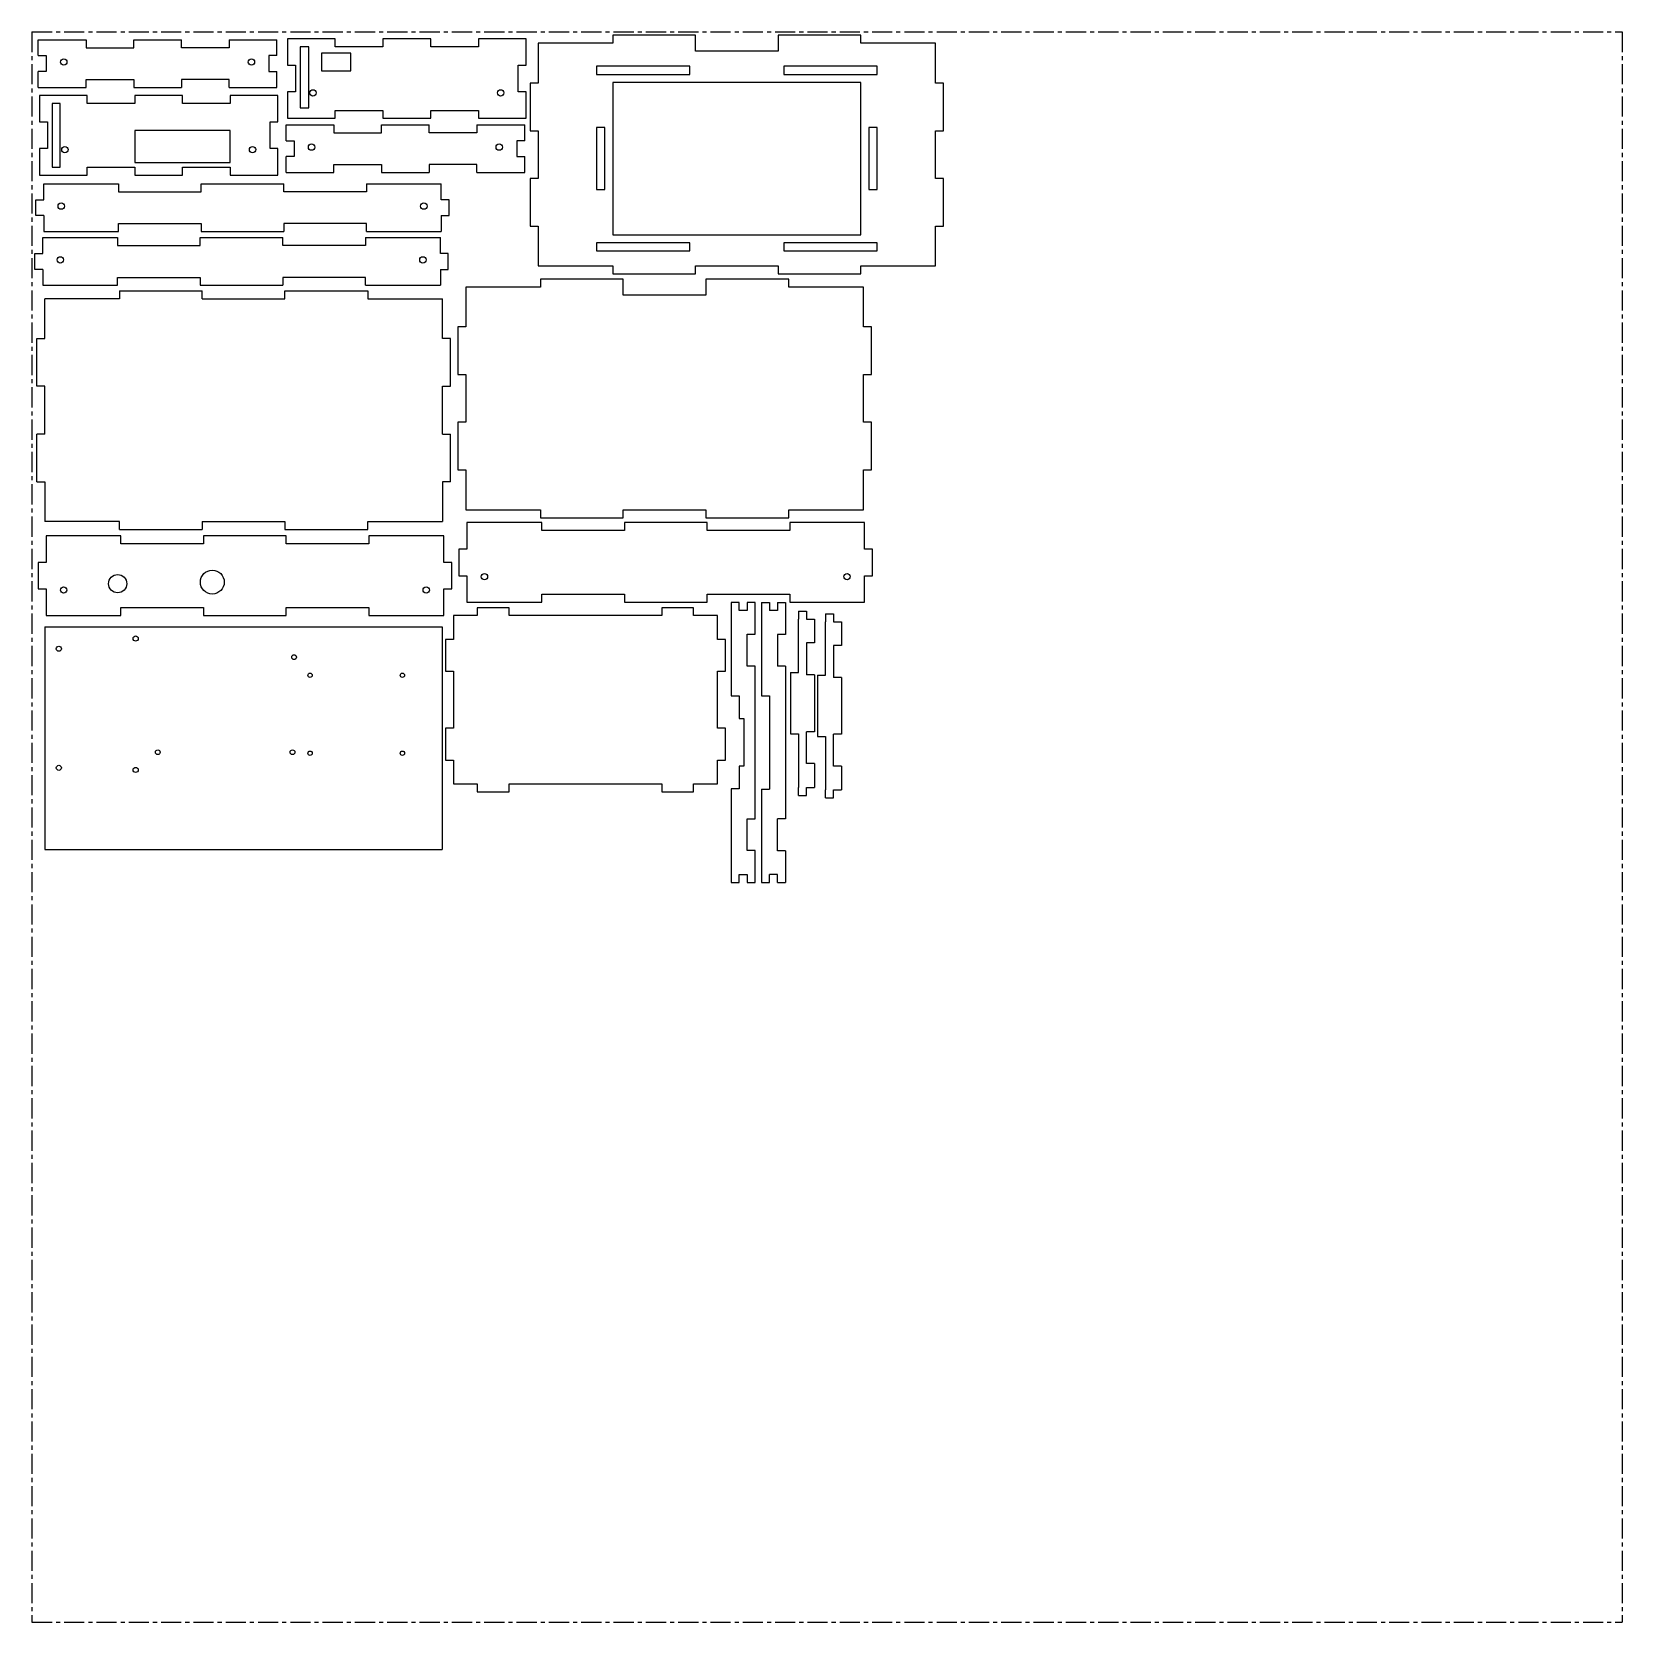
# Model space of a CAD drawing. Header units: millimetres. Extents: x 0 to 1000, y -1000 to 0.
import ezdxf

# ---------------------------------------------------------------- set-up
doc = ezdxf.new("R2010")
doc.units = ezdxf.units.MM
doc.linetypes.add('CENTERX2', pattern=[20.32, 12.7, -2.54, 2.54, -2.54])

msp = doc.modelspace()

# ---------------------------------------------------------------- linework, layer by layer
at = {"color": 7, "linetype": 'CENTERX2'}
for p, q in [((0, 0), (1000, 0)), ((0, 0), (0, -1000)), ((1000, 0), (1000, -1000)), ((0, -1000), (1000, -1000))]:
    msp.add_line(p, q, dxfattribs=at)
at = {"color": 7, "linetype": 'Continuous'}
for p, q in [((4.1, -5), (34.1, -5)), ((4.1, -15), (4.1, -5)), ((34.1, -5), (34.1, -10)), ((34.1, -10), (64.1, -10)), ((64.1, -10), (64.1, -5)), ((64.1, -5), (94.1, -5)), ((94.1, -10), (94.1, -5)), ((124.1, -10), (94.1, -10)), ((124.1, -5), (124.1, -10)), ((124.1, -5), (154.1, -5)), ((154.1, -15), (154.1, -5)), ((190.8, -4.4), (160.8, -4.4)), ((160.8, -4.4), (160.8, -21)), ((174.1, -9.4), (168.8, -9.4)), ((168.8, -9.4), (168.8, -47.7)), ((174.1, -47.7), (174.1, -9.4)), ((190.8, -9.4), (190.8, -4.4)), ((220.8, -9.4), (190.8, -9.4)), ((250.8, -4.4), (220.8, -4.4)), ((220.8, -4.4), (220.8, -9.4)), ((250.8, -9.4), (250.8, -4.4)), ((280.8, -9.4), (250.8, -9.4)), ((310.8, -4.4), (280.8, -4.4)), ((280.8, -4.4), (280.8, -9.4)), ((310.8, -21), (310.8, -4.4)), ((365.3, -7.2), (318.3, -7.2)), ((318.3, -7.2), (318.3, -32.2)), ((417.3, -2.2), (365.3, -2.2)), ((365.3, -2.2), (365.3, -7.2)), ((417.3, -12.2), (417.3, -2.2)), ((521.3, -2.2), (469.3, -2.2)), ((469.3, -2.2), (469.3, -12.2)), ((521.3, -7.2), (521.3, -2.2)), ((568.3, -7.2), (521.3, -7.2)), ((568.3, -32.2), (568.3, -7.2)), ((4.1, -15), (9.1, -15)), ((9.1, -15), (9.1, -25)), ((149.1, -15), (149.1, -25)), ((154.1, -15), (149.1, -15)), ((200.6, -13.4), (182.1, -13.4)), ((182.1, -13.4), (182.1, -24.6)), ((200.6, -24.6), (200.6, -13.4)), ((469.3, -12.2), (417.3, -12.2)), ((4.1, -35), (4.1, -25)), ((9.1, -25), (4.1, -25)), ((34.1, -35), (34.1, -30)), ((34.1, -30), (64.1, -30)), ((64.1, -30), (64.1, -35)), ((94.1, -30), (94.1, -35)), ((124.1, -30), (94.1, -30)), ((124.1, -35), (124.1, -30)), ((149.1, -25), (154.1, -25)), ((154.1, -35), (154.1, -25)), ((160.8, -21), (165.8, -21)), ((165.8, -21), (165.8, -37.7)), ((182.1, -24.6), (200.6, -24.6)), ((305.8, -37.7), (305.8, -21)), ((305.8, -21), (310.8, -21)), ((355.1, -21.6), (355.1, -26.8)), ((413.8, -21.6), (355.1, -21.6)), ((355.1, -26.8), (413.8, -26.8)), ((413.8, -26.8), (413.8, -21.6)), ((472.8, -21.6), (472.8, -26.8)), ((531.5, -21.6), (472.8, -21.6)), ((472.8, -26.8), (531.5, -26.8)), ((531.5, -26.8), (531.5, -21.6)), ((4.1, -35), (34.1, -35)), ((64.1, -35), (94.1, -35)), ((124.1, -35), (154.1, -35)), ((160.8, -37.7), (160.8, -54.4)), ((165.8, -37.7), (160.8, -37.7)), ((310.8, -37.7), (305.8, -37.7)), ((310.8, -54.4), (310.8, -37.7)), ((318.3, -32.2), (313.3, -32.2)), ((313.3, -32.2), (313.3, -62.2)), ((365.3, -31.8), (365.3, -127.6)), ((521.3, -31.8), (365.3, -31.8)), ((521.3, -127.6), (521.3, -31.8)), ((573.3, -32.2), (568.3, -32.2)), ((573.3, -62.2), (573.3, -32.2)), ((34.8, -40.1), (4.8, -40.1)), ((4.8, -40.1), (4.8, -56.7)), ((12.8, -45.1), (12.8, -85.1)), ((17.8, -45.1), (12.8, -45.1)), ((17.8, -85.1), (17.8, -45.1)), ((34.8, -45.1), (34.8, -40.1)), ((64.8, -45.1), (34.8, -45.1)), ((94.8, -40.1), (64.8, -40.1)), ((64.8, -40.1), (64.8, -45.1)), ((94.8, -45.1), (94.8, -40.1)), ((124.8, -45.1), (94.8, -45.1)), ((154.8, -40.1), (124.8, -40.1)), ((124.8, -40.1), (124.8, -45.1)), ((154.8, -56.7), (154.8, -40.1)), ((168.8, -47.7), (174.1, -47.7)), ((190.8, -54.4), (190.8, -49.4)), ((190.8, -49.4), (220.8, -49.4)), ((220.8, -49.4), (220.8, -54.4)), ((250.8, -54.4), (250.8, -49.4)), ((250.8, -49.4), (280.8, -49.4)), ((280.8, -49.4), (280.8, -54.4)), ((4.8, -56.7), (9.8, -56.7)), ((9.8, -56.7), (9.8, -73.4)), ((149.8, -73.4), (149.8, -56.7)), ((149.8, -56.7), (154.8, -56.7)), ((159.9, -58.5), (189.9, -58.5)), ((159.9, -68.5), (159.9, -58.5)), ((160.8, -54.4), (190.8, -54.4)), ((189.9, -58.5), (189.9, -63.5)), ((219.9, -63.5), (219.9, -58.5)), ((219.9, -58.5), (249.9, -58.5)), ((220.8, -54.4), (250.8, -54.4)), ((249.9, -63.5), (249.9, -58.5)), ((279.9, -58.5), (279.9, -63.5)), ((279.9, -58.5), (309.9, -58.5)), ((280.8, -54.4), (310.8, -54.4)), ((309.9, -68.5), (309.9, -58.5)), ((124.8, -62.1), (64.8, -62.1)), ((64.8, -62.1), (64.8, -82.1)), ((124.8, -82.1), (124.8, -62.1)), ((159.9, -68.5), (164.9, -68.5)), ((164.9, -68.5), (164.9, -78.5)), ((189.9, -63.5), (219.9, -63.5)), ((279.9, -63.5), (249.9, -63.5)), ((304.9, -68.5), (304.9, -78.5)), ((309.9, -68.5), (304.9, -68.5)), ((313.3, -62.2), (318.3, -62.2)), ((318.3, -62.2), (318.3, -92.2)), ((355.1, -60.2), (355.1, -99.2)), ((360.3, -60.2), (355.1, -60.2)), ((360.3, -99.2), (360.3, -60.2)), ((531.5, -60.2), (526.3, -60.2)), ((526.3, -60.2), (526.3, -99.2)), ((531.5, -99.2), (531.5, -60.2)), ((568.3, -92.2), (568.3, -62.2)), ((568.3, -62.2), (573.3, -62.2)), ((4.8, -73.4), (4.8, -90.1)), ((9.8, -73.4), (4.8, -73.4)), ((154.8, -73.4), (149.8, -73.4)), ((154.8, -90.1), (154.8, -73.4)), ((159.9, -88.5), (159.9, -78.5)), ((164.9, -78.5), (159.9, -78.5)), ((304.9, -78.5), (309.9, -78.5)), ((309.9, -88.5), (309.9, -78.5)), ((12.8, -85.1), (17.8, -85.1)), ((34.8, -90.1), (34.8, -85.1)), ((34.8, -85.1), (64.8, -85.1)), ((64.8, -82.1), (124.8, -82.1)), ((64.8, -85.1), (64.8, -90.1)), ((94.8, -90.1), (94.8, -85.1)), ((94.8, -85.1), (124.8, -85.1)), ((124.8, -85.1), (124.8, -90.1)), ((159.9, -88.5), (189.9, -88.5)), ((189.9, -88.5), (189.9, -83.5)), ((189.9, -83.5), (219.9, -83.5)), ((219.9, -83.5), (219.9, -88.5)), ((219.9, -88.5), (249.9, -88.5)), ((249.9, -83.5), (249.9, -88.5)), ((279.9, -83.5), (249.9, -83.5)), ((279.9, -88.5), (279.9, -83.5)), ((279.9, -88.5), (309.9, -88.5)), ((4.8, -90.1), (34.8, -90.1)), ((7.5, -95.6), (54.5, -95.6)), ((7.5, -105.6), (7.5, -95.6)), ((54.5, -95.6), (54.5, -100.6)), ((64.8, -90.1), (94.8, -90.1)), ((106.5, -100.6), (106.5, -95.6)), ((106.5, -95.6), (158.5, -95.6)), ((124.8, -90.1), (154.8, -90.1)), ((158.5, -100.6), (158.5, -95.6)), ((210.5, -95.6), (210.5, -100.6)), ((210.5, -95.6), (257.5, -95.6)), ((257.5, -105.6), (257.5, -95.6)), ((318.3, -92.2), (313.3, -92.2)), ((313.3, -92.2), (313.3, -122.2)), ((355.1, -99.2), (360.3, -99.2)), ((526.3, -99.2), (531.5, -99.2)), ((573.3, -92.2), (568.3, -92.2)), ((573.3, -122.2), (573.3, -92.2)), ((2.5, -105.6), (7.5, -105.6)), ((2.5, -115.6), (2.5, -105.6)), ((54.5, -100.6), (106.5, -100.6)), ((210.5, -100.6), (158.5, -100.6)), ((262.5, -105.6), (257.5, -105.6)), ((262.5, -115.6), (262.5, -105.6)), ((7.5, -115.6), (2.5, -115.6)), ((7.5, -115.6), (7.5, -125.6)), ((257.5, -115.6), (257.5, -125.6)), ((257.5, -115.6), (262.5, -115.6)), ((6.9, -129.4), (53.9, -129.4)), ((6.9, -139.4), (6.9, -129.4)), ((7.5, -125.6), (54.5, -125.6)), ((53.9, -129.4), (53.9, -134.4)), ((54.5, -125.6), (54.5, -120.6)), ((54.5, -120.6), (106.5, -120.6)), ((105.9, -134.4), (105.9, -129.4)), ((105.9, -129.4), (157.9, -129.4)), ((106.5, -120.6), (106.5, -125.6)), ((106.5, -125.6), (158.5, -125.6)), ((157.9, -134.4), (157.9, -129.4)), ((158.5, -120.6), (158.5, -125.6)), ((210.5, -120.6), (158.5, -120.6)), ((209.9, -129.4), (209.9, -134.4)), ((209.9, -129.4), (256.9, -129.4)), ((210.5, -125.6), (210.5, -120.6)), ((210.5, -125.6), (257.5, -125.6)), ((256.9, -139.4), (256.9, -129.4)), ((313.3, -122.2), (318.3, -122.2)), ((318.3, -122.2), (318.3, -147.2)), ((365.3, -127.6), (521.3, -127.6)), ((568.3, -147.2), (568.3, -122.2)), ((568.3, -122.2), (573.3, -122.2)), ((1.9, -139.4), (6.9, -139.4)), ((1.9, -149.4), (1.9, -139.4)), ((53.9, -134.4), (105.9, -134.4)), ((209.9, -134.4), (157.9, -134.4)), ((261.9, -139.4), (256.9, -139.4)), ((261.9, -149.4), (261.9, -139.4)), ((355.1, -132.6), (355.1, -137.8)), ((413.8, -132.6), (355.1, -132.6)), ((355.1, -137.8), (413.8, -137.8)), ((413.8, -137.8), (413.8, -132.6)), ((472.8, -132.6), (472.8, -137.8)), ((531.5, -132.6), (472.8, -132.6)), ((472.8, -137.8), (531.5, -137.8)), ((531.5, -137.8), (531.5, -132.6)), ((6.9, -149.4), (1.9, -149.4)), ((6.9, -149.4), (6.9, -159.4)), ((256.9, -149.4), (256.9, -159.4)), ((256.9, -149.4), (261.9, -149.4)), ((318.3, -147.2), (365.3, -147.2)), ((365.3, -147.2), (365.3, -152.2)), ((417.3, -152.2), (417.3, -147.2)), ((417.3, -147.2), (469.3, -147.2)), ((469.3, -147.2), (469.3, -152.2)), ((521.3, -152.2), (521.3, -147.2)), ((521.3, -147.2), (568.3, -147.2)), ((6.9, -159.4), (53.9, -159.4)), ((53.9, -159.4), (53.9, -154.4)), ((53.9, -154.4), (105.9, -154.4)), ((105.9, -154.4), (105.9, -159.4)), ((105.9, -159.4), (157.9, -159.4)), ((157.9, -154.4), (157.9, -159.4)), ((209.9, -154.4), (157.9, -154.4)), ((209.9, -159.4), (209.9, -154.4)), ((209.9, -159.4), (256.9, -159.4)), ((371.9, -155.5), (319.9, -155.5)), ((319.9, -155.5), (319.9, -160.5)), ((365.3, -152.2), (417.3, -152.2)), ((371.9, -165.5), (371.9, -155.5)), ((475.9, -155.5), (423.9, -155.5)), ((423.9, -155.5), (423.9, -165.5)), ((469.3, -152.2), (521.3, -152.2)), ((475.9, -160.5), (475.9, -155.5)), ((8.2, -192.9), (8.2, -167.9)), ((55.2, -167.9), (8.2, -167.9)), ((55.2, -162.9), (107.2, -162.9)), ((55.2, -162.9), (55.2, -167.9)), ((107.2, -167.9), (107.2, -162.9)), ((107.2, -167.9), (159.2, -167.9)), ((159.2, -167.9), (159.2, -162.9)), ((159.2, -162.9), (211.2, -162.9)), ((211.2, -162.9), (211.2, -167.9)), ((211.2, -167.9), (258.2, -167.9)), ((258.2, -192.9), (258.2, -167.9)), ((319.9, -160.5), (272.9, -160.5)), ((272.9, -160.5), (272.9, -185.5)), ((423.9, -165.5), (371.9, -165.5)), ((522.9, -160.5), (475.9, -160.5)), ((522.9, -185.5), (522.9, -160.5)), ((272.9, -185.5), (267.9, -185.5)), ((267.9, -185.5), (267.9, -215.5)), ((527.9, -185.5), (522.9, -185.5)), ((527.9, -215.5), (527.9, -185.5)), ((3.2, -192.9), (8.2, -192.9)), ((3.2, -222.9), (3.2, -192.9)), ((263.2, -192.9), (258.2, -192.9)), ((263.2, -222.9), (263.2, -192.9)), ((267.9, -215.5), (272.9, -215.5)), ((272.9, -215.5), (272.9, -245.5)), ((522.9, -245.5), (522.9, -215.5)), ((522.9, -215.5), (527.9, -215.5)), ((8.2, -222.9), (3.2, -222.9)), ((8.2, -252.9), (8.2, -222.9)), ((258.2, -252.9), (258.2, -222.9)), ((258.2, -222.9), (263.2, -222.9)), ((272.9, -245.5), (267.9, -245.5)), ((267.9, -245.5), (267.9, -275.5)), ((527.9, -245.5), (522.9, -245.5)), ((527.9, -275.5), (527.9, -245.5)), ((3.2, -282.9), (3.2, -252.9)), ((8.2, -252.9), (3.2, -252.9)), ((258.2, -252.9), (263.2, -252.9)), ((263.2, -282.9), (263.2, -252.9)), ((267.9, -275.5), (272.9, -275.5)), ((272.9, -275.5), (272.9, -300.5)), ((522.9, -300.5), (522.9, -275.5)), ((522.9, -275.5), (527.9, -275.5)), ((3.2, -282.9), (8.2, -282.9)), ((8.2, -282.9), (8.2, -307.9)), ((258.2, -282.9), (258.2, -307.9)), ((263.2, -282.9), (258.2, -282.9)), ((55.2, -307.9), (8.2, -307.9)), ((55.2, -312.9), (55.2, -307.9)), ((107.2, -307.9), (159.2, -307.9)), ((107.2, -307.9), (107.2, -312.9)), ((159.2, -307.9), (159.2, -312.9)), ((211.2, -307.9), (258.2, -307.9)), ((211.2, -312.9), (211.2, -307.9)), ((272.9, -300.5), (319.9, -300.5)), ((320.6, -308.6), (273.6, -308.6)), ((273.6, -308.6), (273.6, -325.3)), ((319.9, -300.5), (319.9, -305.5)), ((319.9, -305.5), (371.9, -305.5)), ((320.6, -313.6), (320.6, -308.6)), ((371.9, -305.5), (371.9, -300.5)), ((371.9, -300.5), (423.9, -300.5)), ((424.6, -308.6), (372.6, -308.6)), ((372.6, -308.6), (372.6, -313.6)), ((423.9, -300.5), (423.9, -305.5)), ((423.9, -305.5), (475.9, -305.5)), ((424.6, -313.6), (424.6, -308.6)), ((475.9, -305.5), (475.9, -300.5)), ((475.9, -300.5), (522.9, -300.5)), ((523.6, -308.6), (476.6, -308.6)), ((476.6, -308.6), (476.6, -313.6)), ((523.6, -325.3), (523.6, -308.6)), ((56, -317), (9, -317)), ((9, -317), (9, -333.6)), ((55.2, -312.9), (107.2, -312.9)), ((56, -322), (56, -317)), ((160, -317), (108, -317)), ((108, -317), (108, -322)), ((159.2, -312.9), (211.2, -312.9)), ((160, -322), (160, -317)), ((259, -317), (212, -317)), ((212, -317), (212, -322)), ((259, -333.6), (259, -317)), ((372.6, -313.6), (320.6, -313.6)), ((476.6, -313.6), (424.6, -313.6)), ((108, -322), (56, -322)), ((212, -322), (160, -322)), ((273.6, -325.3), (268.6, -325.3)), ((268.6, -325.3), (268.6, -342)), ((528.6, -325.3), (523.6, -325.3)), ((528.6, -342), (528.6, -325.3)), ((9, -333.6), (4, -333.6)), ((4, -333.6), (4, -350.3)), ((264, -333.6), (259, -333.6)), ((264, -350.3), (264, -333.6)), ((268.6, -342), (273.6, -342)), ((273.6, -342), (273.6, -358.6)), ((523.6, -358.6), (523.6, -342)), ((523.6, -342), (528.6, -342)), ((4, -350.3), (9, -350.3)), ((9, -350.3), (9, -367)), ((259, -367), (259, -350.3)), ((259, -350.3), (264, -350.3)), ((273.6, -358.6), (320.6, -358.6)), ((320.6, -358.6), (320.6, -353.6)), ((320.6, -353.6), (372.6, -353.6)), ((372.6, -353.6), (372.6, -358.6)), ((372.6, -358.6), (424.6, -358.6)), ((424.6, -358.6), (424.6, -353.6)), ((424.6, -353.6), (476.6, -353.6)), ((444.8, -358.8), (439.8, -358.8)), ((439.8, -358.8), (439.8, -417.5)), ((444.8, -363.8), (444.8, -358.8)), ((454.8, -358.8), (449.8, -358.8)), ((449.8, -358.8), (449.8, -363.8)), ((454.8, -378.8), (454.8, -358.8)), ((458.9, -358.9), (458.9, -417.6)), ((458.9, -358.9), (463.9, -358.9)), ((463.9, -358.9), (463.9, -363.9)), ((468.9, -358.9), (468.9, -363.9)), ((468.9, -358.9), (473.9, -358.9)), ((473.9, -358.9), (473.9, -378.9)), ((476.6, -353.6), (476.6, -358.6)), ((476.6, -358.6), (523.6, -358.6)), ((9, -367), (56, -367)), ((56, -367), (56, -362)), ((56, -362), (108, -362)), ((108, -362), (108, -367)), ((108, -367), (160, -367)), ((160, -367), (160, -362)), ((160, -362), (212, -362)), ((212, -362), (212, -367)), ((212, -367), (259, -367)), ((265.1, -367.1), (265.1, -382.1)), ((280.1, -367.1), (265.1, -367.1)), ((300.1, -362.1), (280.1, -362.1)), ((280.1, -362.1), (280.1, -367.1)), ((300.1, -367.1), (300.1, -362.1)), ((396.1, -367.1), (300.1, -367.1)), ((416.1, -362.1), (396.1, -362.1)), ((396.1, -362.1), (396.1, -367.1)), ((416.1, -367.1), (416.1, -362.1)), ((431.1, -367.1), (416.1, -367.1)), ((431.1, -382.1), (431.1, -367.1)), ((449.8, -363.8), (444.8, -363.8)), ((468.9, -363.9), (463.9, -363.9)), ((482.1, -364.3), (482.1, -369.3)), ((482.1, -364.3), (487.1, -364.3)), ((482.1, -402.9), (482.1, -369.3)), ((487.1, -364.3), (487.1, -369.3)), ((487.1, -369.3), (492.1, -369.3)), ((492.1, -369.3), (492.1, -384.3)), ((499.1, -365.9), (499.1, -370.9)), ((499.1, -365.9), (504.1, -365.9)), ((504.1, -365.9), (504.1, -370.9)), ((8.1, -374.1), (258.1, -374.1)), ((8.1, -374.1), (8.1, -514.1)), ((258.1, -374.1), (258.1, -514.1)), ((449.8, -398.8), (449.8, -378.8)), ((449.8, -378.8), (454.8, -378.8)), ((473.9, -378.9), (468.9, -378.9)), ((468.9, -378.9), (468.9, -398.9)), ((499.1, -404.5), (499.1, -370.9)), ((504.1, -370.9), (509.1, -370.9)), ((509.1, -370.9), (509.1, -385.9)), ((265.1, -382.1), (260.1, -382.1)), ((260.1, -382.1), (260.1, -402.1)), ((436.1, -382.1), (431.1, -382.1)), ((436.1, -402.1), (436.1, -382.1)), ((492.1, -384.3), (487.1, -384.3)), ((487.1, -384.3), (487.1, -404.3)), ((509.1, -385.9), (504.1, -385.9)), ((504.1, -385.9), (504.1, -405.9)), ((454.8, -398.8), (449.8, -398.8)), ((454.8, -494.8), (454.8, -398.8)), ((473.9, -398.9), (468.9, -398.9)), ((473.9, -398.9), (473.9, -494.9)), ((260.1, -402.1), (265.1, -402.1)), ((265.1, -402.1), (265.1, -437.9)), ((431.1, -402.1), (436.1, -402.1)), ((431.1, -437.9), (431.1, -402.1)), ((477.1, -402.9), (482.1, -402.9)), ((477.1, -402.9), (477.1, -441.5)), ((492.1, -404.3), (487.1, -404.3)), ((492.1, -404.3), (492.1, -440.1)), ((494.1, -404.5), (499.1, -404.5)), ((494.1, -404.5), (494.1, -443.1)), ((509.1, -405.9), (504.1, -405.9)), ((509.1, -405.9), (509.1, -441.7)), ((439.8, -417.5), (444.8, -417.5)), ((444.8, -417.5), (444.8, -431.8)), ((458.9, -417.6), (463.9, -417.6)), ((463.9, -417.6), (463.9, -476.2)), ((265.1, -437.9), (260.1, -437.9)), ((260.1, -437.9), (260.1, -457.9)), ((436.1, -437.9), (431.1, -437.9)), ((436.1, -457.9), (436.1, -437.9)), ((444.8, -431.8), (447.8, -431.8)), ((447.8, -431.8), (447.8, -461.8)), ((477.1, -441.5), (482.1, -441.5)), ((482.1, -441.5), (482.1, -475.1)), ((492.1, -440.1), (487.1, -440.1)), ((487.1, -460.1), (487.1, -440.1)), ((494.1, -443.1), (499.1, -443.1)), ((499.1, -443.1), (499.1, -476.7)), ((509.1, -441.7), (504.1, -441.7)), ((504.1, -461.7), (504.1, -441.7)), ((260.1, -457.9), (265.1, -457.9)), ((265.1, -457.9), (265.1, -472.9)), ((431.1, -457.9), (436.1, -457.9)), ((431.1, -472.9), (431.1, -457.9)), ((447.8, -461.8), (444.8, -461.8)), ((444.8, -461.8), (444.8, -476.1)), ((492.1, -460.1), (487.1, -460.1)), ((492.1, -460.1), (492.1, -475.1)), ((509.1, -461.7), (504.1, -461.7)), ((509.1, -461.7), (509.1, -476.7)), ((265.1, -472.9), (280.1, -472.9)), ((280.1, -472.9), (280.1, -477.9)), ((280.1, -477.9), (300.1, -477.9)), ((300.1, -477.9), (300.1, -472.9)), ((300.1, -472.9), (396.1, -472.9)), ((396.1, -472.9), (396.1, -477.9)), ((396.1, -477.9), (416.1, -477.9)), ((416.1, -477.9), (416.1, -472.9)), ((416.1, -472.9), (431.1, -472.9)), ((444.8, -476.1), (439.8, -476.1)), ((439.8, -476.1), (439.8, -534.8)), ((458.9, -476.2), (458.9, -534.9)), ((458.9, -476.2), (463.9, -476.2)), ((482.1, -480.1), (482.1, -475.1)), ((487.1, -480.1), (487.1, -475.1)), ((487.1, -475.1), (492.1, -475.1)), ((499.1, -481.7), (499.1, -476.7)), ((504.1, -481.7), (504.1, -476.7)), ((504.1, -476.7), (509.1, -476.7)), ((482.1, -480.1), (487.1, -480.1)), ((499.1, -481.7), (504.1, -481.7)), ((449.8, -514.8), (449.8, -494.8)), ((449.8, -494.8), (454.8, -494.8)), ((473.9, -494.9), (468.9, -494.9)), ((468.9, -514.9), (468.9, -494.9)), ((8.1, -514.1), (258.1, -514.1)), ((454.8, -514.8), (449.8, -514.8)), ((454.8, -534.8), (454.8, -514.8)), ((473.9, -514.9), (468.9, -514.9)), ((473.9, -514.9), (473.9, -534.9)), ((444.8, -534.8), (444.8, -529.8)), ((444.8, -529.8), (449.8, -529.8)), ((449.8, -529.8), (449.8, -534.8)), ((468.9, -529.9), (463.9, -529.9)), ((463.9, -534.9), (463.9, -529.9)), ((468.9, -534.9), (468.9, -529.9)), ((439.8, -534.8), (444.8, -534.8)), ((449.8, -534.8), (454.8, -534.8)), ((458.9, -534.9), (463.9, -534.9)), ((468.9, -534.9), (473.9, -534.9))]:
    msp.add_line(p, q, dxfattribs=at)
for centre, radius in [((20.1, -19), 2), ((138.1, -19), 2), ((176.8, -38.4), 2), ((294.8, -38.4), 2), ((20.8, -74.1), 2), ((138.8, -74.1), 2), ((175.9, -72.5), 2), ((293.9, -72.5), 2), ((18.5, -109.6), 2), ((246.5, -109.6), 2), ((17.9, -143.4), 2), ((245.9, -143.4), 2), ((113.5, -346), 7.5), ((20, -351), 2), ((54, -347), 5.75), ((248, -351), 2), ((284.6, -342.6), 2), ((512.6, -342.6), 2), ((65.3, -381.5), 1.6), ((17, -387.9), 1.6), ((164.9, -393.2), 1.5), ((175, -404.6), 1.37), ((233, -404.6), 1.38), ((79.2, -453), 1.5), ((163.9, -453), 1.5), ((175, -453.6), 1.37), ((233, -453.6), 1.38), ((17, -462.8), 1.6), ((65.3, -464.1), 1.6)]:
    msp.add_circle(centre, radius, dxfattribs=at)

doc.saveas('drawing.dxf')
